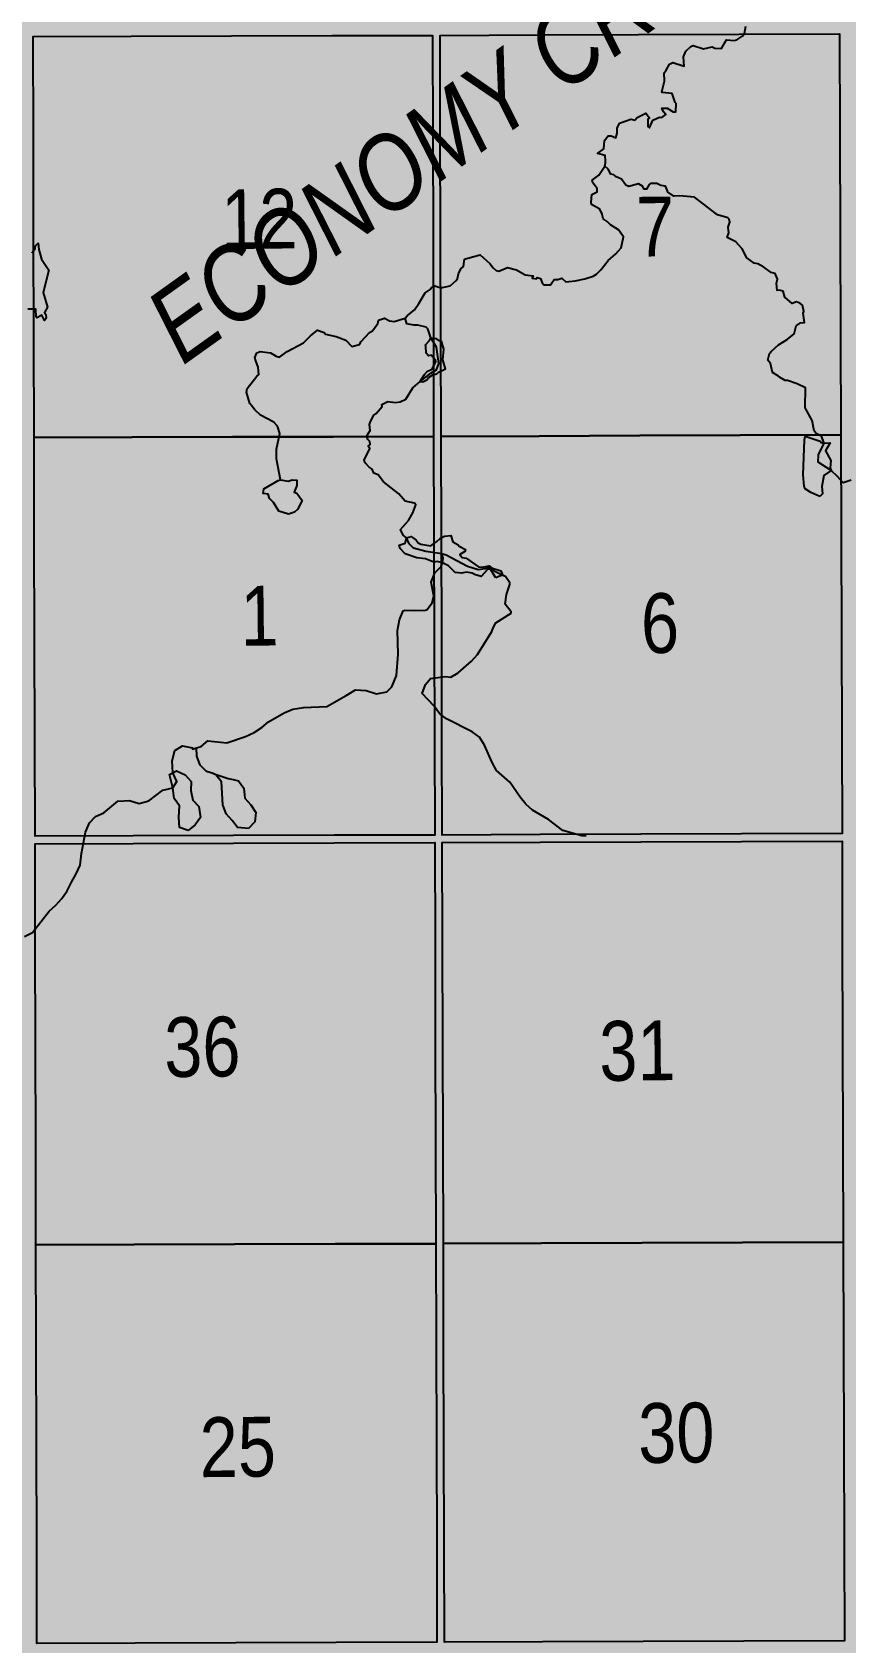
# Model space of a CAD drawing. Extents: x 399452 to 415540, y 6060435 to 6067869.
# Drawn here: x 410498.6 to 410607.1, y 6063301.9 to 6063516.7 of the extents above; entities that cross this region are included whole.
import ezdxf
from ezdxf.enums import TextEntityAlignment as Align

# ---------------------------------------------------------------- set-up
doc = ezdxf.new("R2010")
doc.units = 0
doc.header["$LTSCALE"] = 5
doc.linetypes.add('DASHED2', pattern=[9.525, 6.35, -3.175])
for name, color, linetype in [('Quarters', 8, 'Continuous'), ('RoadSeg', 57, 'DASHED2'), ('T-WATER', 160, 'Continuous'), ('T-WATER-T', 170, 'Continuous')]:
    doc.layers.add(name, color=color, linetype=linetype)
doc.layers.add('ROUTE-MAP-BACKGROUND-H', color=7, linetype='Continuous', true_color=0xf0ebff)
doc.styles.add('120', font='ARIALN.TTF', dxfattribs={"height": 13})
doc.styles.add('80LS', font='ARIALNI.TTF', dxfattribs={"height": 10})

msp = doc.modelspace()

# ---------------------------------------------------------------- hatches: boundary and pattern name
at = {"layer": 'ROUTE-MAP-BACKGROUND-H'}
h = msp.add_hatch(color=256, dxfattribs=at)
h.dxf.hatch_style = 1
h.paths.add_polyline_path([(410779.995, 6062481.762), (410779.995, 6063736.327), (409587.427, 6063736.085), (409587.427, 6062481.762)])

# ---------------------------------------------------------------- linework, layer by layer
at = {"layer": 'Quarters', "flags": 128}
for points in [[(410552.097, 6063462.819), (410538.69, 6063462.783), (410525.282, 6063462.747), (410511.874, 6063462.711), (410498.801, 6063462.675), (410498.769, 6063476.055), (410498.738, 6063489.434), (410498.706, 6063502.814), (410498.674, 6063516.193), (410511.743, 6063516.226), (410525.146, 6063516.26), (410538.549, 6063516.294), (410551.951, 6063516.328), (410551.988, 6063502.95), (410552.024, 6063489.573), (410552.061, 6063476.196)], [(410606.402, 6063463.026), (410592.993, 6063462.975), (410579.584, 6063462.924), (410566.175, 6063462.873), (410553.101, 6063462.823), (410553.064, 6063476.2), (410553.028, 6063489.577), (410552.991, 6063502.954), (410552.955, 6063516.331), (410566.025, 6063516.382), (410579.429, 6063516.433), (410592.833, 6063516.485), (410606.237, 6063516.537), (410606.278, 6063503.159), (410606.32, 6063489.782), (410606.361, 6063476.404)], [(410552.097, 6063462.819), (410552.134, 6063449.442), (410552.17, 6063436.065), (410552.207, 6063422.688), (410552.243, 6063409.645), (410538.83, 6063409.607), (410525.418, 6063409.568), (410512.006, 6063409.529), (410498.928, 6063409.492), (410498.896, 6063422.537), (410498.865, 6063435.916), (410498.833, 6063449.296), (410498.801, 6063462.675), (410511.874, 6063462.711), (410525.282, 6063462.747), (410538.69, 6063462.783)], [(410606.402, 6063463.026), (410606.444, 6063449.649), (410606.485, 6063436.271), (410606.526, 6063422.894), (410606.567, 6063409.851), (410593.153, 6063409.8), (410579.739, 6063409.749), (410566.326, 6063409.698), (410553.246, 6063409.649), (410553.21, 6063422.692), (410553.174, 6063436.069), (410553.137, 6063449.446), (410553.101, 6063462.823), (410566.175, 6063462.873), (410579.584, 6063462.924), (410592.993, 6063462.975)], [(410552.392, 6063355.128), (410538.975, 6063355.089), (410525.558, 6063355.051), (410512.14, 6063355.012), (410499.057, 6063354.975), (410499.026, 6063368.353), (410498.994, 6063381.732), (410498.962, 6063395.11), (410498.93, 6063408.488), (410512.008, 6063408.526), (410525.42, 6063408.565), (410538.833, 6063408.603), (410552.245, 6063408.642), (410552.282, 6063395.263), (410552.319, 6063381.885), (410552.355, 6063368.506)], [(410606.736, 6063355.333), (410593.317, 6063355.283), (410579.899, 6063355.232), (410566.48, 6063355.181), (410553.396, 6063355.131), (410553.359, 6063368.51), (410553.322, 6063381.889), (410553.285, 6063395.267), (410553.249, 6063408.646), (410566.328, 6063408.695), (410579.742, 6063408.746), (410593.156, 6063408.796), (410606.57, 6063408.847), (410606.611, 6063395.469), (410606.653, 6063382.09), (410606.694, 6063368.712)], [(410606.736, 6063355.333), (410606.778, 6063341.955), (410606.819, 6063328.577), (410606.861, 6063315.199), (410606.902, 6063302.155), (410593.479, 6063302.104), (410580.055, 6063302.053), (410566.631, 6063302.002), (410553.542, 6063301.953), (410553.506, 6063314.997), (410553.469, 6063328.375), (410553.432, 6063341.753), (410553.396, 6063355.131), (410566.48, 6063355.181), (410579.899, 6063355.232), (410593.317, 6063355.283)], [(410552.392, 6063355.128), (410552.429, 6063341.749), (410552.466, 6063328.371), (410552.503, 6063314.993), (410552.539, 6063301.949), (410539.116, 6063301.911), (410525.694, 6063301.872), (410512.272, 6063301.834), (410499.184, 6063301.796), (410499.153, 6063314.84), (410499.121, 6063328.218), (410499.089, 6063341.596), (410499.057, 6063354.975), (410512.14, 6063355.012), (410525.558, 6063355.051), (410538.975, 6063355.089)]]:
    msp.add_lwpolyline(points, close=True, dxfattribs=at)
at = {"layer": 'T-WATER'}
msp.add_line((410574.916, 6063498.873), (410575.007, 6063499.34), dxfattribs=at)
at = {"layer": 'T-WATER', "flags": 128}
for points in [[(410578.952, 6063505.001), (410579.255, 6063505.349), (410580.409, 6063505.94), (410580.872, 6063505.337), (410580.688, 6063505.132), (410580.677, 6063504.161), (410580.894, 6063503.996), (410581.336, 6063505.018), (410582.205, 6063505.42), (410582.547, 6063505.367), (410583.068, 6063505.758), (410582.739, 6063506.114), (410582.55, 6063506.632), (410583.238, 6063506.609), (410584.065, 6063506.111), (410584.39, 6063506.115), (410584.435, 6063507.239), (410584.323, 6063507.384), (410583.935, 6063508.562), (410582.588, 6063508.724), (410582.55, 6063508.792), (410582.886, 6063510.21), (410582.847, 6063511.35), (410583.086, 6063511.609), (410583.562, 6063512.504), (410584.015, 6063512.717), (410585.493, 6063512.215), (410585.406, 6063513.483), (410585.751, 6063514.198), (410586.425, 6063514.862), (410586.735, 6063514.988), (410588.102, 6063514.512), (410589.269, 6063514.776), (410589.593, 6063514.609), (410590.478, 6063514.564), (410591.158, 6063515.712), (410592.2, 6063515.662), (410592.552, 6063515.734), (410593.357, 6063516.253), (410593.55, 6063516.572), (410593.724, 6063517.57)], [(410575.007, 6063499.34), (410575.002, 6063499.598), (410574.989, 6063500.302), (410573.943, 6063500.549), (410574.802, 6063501.186), (410574.892, 6063502.305), (410575.358, 6063502.904), (410575.756, 6063502.922), (410576.402, 6063502.667), (410576.571, 6063503.291), (410576.56, 6063503.941), (410576.902, 6063504.619), (410578.4, 6063505.138), (410578.952, 6063505.001)], [(410548.316, 6063478.586), (410548.579, 6063478.925), (410549.546, 6063479.71), (410550.123, 6063480.568), (410550.966, 6063481.987), (410551.641, 6063482.429), (410551.802, 6063482.705), (410552.25, 6063482.895), (410553.057, 6063482.66), (410554.299, 6063482.918), (410555.12, 6063483.628), (410555.281, 6063483.883), (410555.429, 6063484.506), (410555.748, 6063485.176), (410556.092, 6063485.492), (410556.206, 6063486.473), (410557.277, 6063486.796), (410558.3, 6063487.034), (410559.609, 6063485.909), (410560.034, 6063485.315), (410560.43, 6063484.976), (410560.802, 6063484.863), (410561.958, 6063485.341), (410563.136, 6063485.068), (410564.291, 6063484.401), (410565.377, 6063484.228), (410565.262, 6063483.916), (410565.813, 6063483.853), (410565.917, 6063484.012), (410566.337, 6063483.871), (410566.56, 6063483.293), (410566.797, 6063483.037), (410567.671, 6063483.058), (410568.166, 6063483.775), (410568.654, 6063483.757), (410569.18, 6063483.932), (410569.736, 6063483.443), (410570.998, 6063483.561), (410572.247, 6063483.851), (410573.361, 6063484.218), (410573.832, 6063484.463), (410574.416, 6063485.058), (410575.362, 6063486.287), (410576.384, 6063487.192), (410577.112, 6063487.98), (410577.41, 6063489.454), (410576.771, 6063490.378), (410575.673, 6063491.07), (410575.26, 6063491.516), (410574.714, 6063491.862), (410574.577, 6063492.474), (410574.258, 6063493.12), (410573.163, 6063493.749), (410573.12, 6063494.083), (410573.205, 6063495.091), (410573.929, 6063495.438), (410573.905, 6063495.917), (410573.322, 6063496.648), (410573.263, 6063497.015), (410574.114, 6063497.673), (410574.916, 6063498.873)], [(410604.167, 6063461.933), (410603.818, 6063462.842), (410603.121, 6063463.234), (410602.835, 6063463.589), (410602.594, 6063464.965), (410601.665, 6063466.637), (410601.693, 6063469.297), (410600.588, 6063469.83), (410599.316, 6063470.28), (410599.001, 6063470.284), (410598.21, 6063470.719), (410598.114, 6063470.881), (410597.294, 6063471.353), (410597.03, 6063472.546), (410596.687, 6063472.976), (410596.876, 6063473.864), (410597.164, 6063474.215), (410598.11, 6063475.02), (410599.257, 6063475.749), (410600.181, 6063476.526), (410600.457, 6063477.584), (410601.011, 6063477.992), (410601.573, 6063478.028), (410601.397, 6063479.267), (410601.476, 6063479.48), (410601.298, 6063480.352), (410600.957, 6063480.586), (410600.5, 6063480.756), (410599.929, 6063480.535), (410598.951, 6063481.398), (410598.729, 6063482.208), (410598.206, 6063482.344), (410597.928, 6063482.276), (410597.83, 6063483.262), (410597.947, 6063483.82), (410597.637, 6063484.568), (410597.097, 6063484.711), (410596.138, 6063485.389), (410595.332, 6063485.867), (410594.847, 6063485.92), (410593.857, 6063486.635), (410593.239, 6063487.841), (410592.426, 6063488.801), (410591.241, 6063489.373), (410591.465, 6063489.993), (410591.387, 6063490.743), (410591.624, 6063491.418), (410591.517, 6063491.808), (410591.328, 6063491.986), (410589.939, 6063492.401), (410586.911, 6063494.724), (410585.437, 6063494.854), (410585.256, 6063494.94), (410584.137, 6063494.888), (410583.284, 6063495.454), (410583.309, 6063495.589), (410583.041, 6063496.188), (410582.4, 6063496.297), (410581.851, 6063496.567), (410581.023, 6063496.573), (410580.837, 6063496.436), (410580.489, 6063495.795), (410580.158, 6063495.799), (410579.946, 6063496.219), (410579.414, 6063496.541), (410578.132, 6063496.185), (410577.728, 6063496.337), (410577.146, 6063497.127), (410576.365, 6063497.498), (410576.117, 6063497.721), (410575.729, 6063497.821), (410575.372, 6063498.469), (410574.916, 6063498.873)], [(410498.491, 6063487.329), (410498.708, 6063487.589), (410498.961, 6063487.892), (410498.988, 6063488.254), (410499.352, 6063488.612), (410499.423, 6063487.753), (410499.781, 6063486.462), (410500.777, 6063484.993), (410500.004, 6063482.012), (410500.592, 6063480.05), (410500.209, 6063479.36), (410500.394, 6063479.108), (410500.397, 6063478.604), (410500.2, 6063478.267), (410500.2, 6063478.267), (410499.818, 6063479.019), (410499.17, 6063478.643), (410499.073, 6063478.795), (410499.018, 6063479.791), (410498.726, 6063479.795), (410497.965, 6063479.805)], [(410531.676, 6063457.024), (410531.15, 6063459.844), (410531.155, 6063461.134), (410531.571, 6063463.196), (410531.274, 6063464.18), (410530.763, 6063464.723), (410528.992, 6063465.669), (410528.23, 6063466.386), (410527.598, 6063467.193), (410527.158, 6063468.717), (410527.225, 6063469.218), (410528.532, 6063470.88), (410528.775, 6063471.079), (410528.714, 6063472.077), (410528.365, 6063472.904), (410528.264, 6063473.335), (410528.517, 6063473.989), (410528.96, 6063474.132), (410530.346, 6063473.98), (410531.089, 6063473.508), (410531.558, 6063473.4), (410532.557, 6063474.141), (410534.743, 6063475.289), (410535.68, 6063476.221), (410536.629, 6063476.993), (410537.478, 6063476.693), (410537.67, 6063476.458), (410539.09, 6063476.156), (410540.377, 6063475.676), (410541.189, 6063474.802), (410542.225, 6063475.099), (410542.438, 6063475.484), (410543.553, 6063476.671), (410543.948, 6063476.925), (410544.635, 6063477.909), (410544.755, 6063478.347), (410545.526, 6063478.619), (410546.192, 6063478.264), (410546.814, 6063478.17), (410548.316, 6063478.586)], [(410551.718, 6063475.963), (410551.343, 6063477.191), (410551.088, 6063477.401), (410549.996, 6063477.645), (410549.443, 6063477.645), (410548.507, 6063477.839), (410548.316, 6063478.586)], [(410550.246, 6063470.104), (410551.707, 6063471.268), (410552.497, 6063471.706), (410552.773, 6063472.554), (410552.474, 6063474.735), (410551.718, 6063475.963)], [(410548.491, 6063449.277), (410548.048, 6063449.671), (410547.685, 6063450.401), (410548.759, 6063451.591), (410549.337, 6063452.642), (410549.733, 6063453.71), (410549.554, 6063453.933), (410548.309, 6063454.199), (410547.477, 6063455.173), (410545.419, 6063456.747), (410544.692, 6063457.708), (410544.14, 6063457.907), (410543.914, 6063458.457), (410543.496, 6063458.728), (410542.985, 6063459.317), (410542.852, 6063459.665), (410543.584, 6063461.206), (410543.388, 6063461.531), (410543.651, 6063461.76), (410543.583, 6063462.156), (410543.311, 6063462.392), (410543.186, 6063462.899), (410543.634, 6063463.605), (410543.548, 6063464.415), (410543.67, 6063464.833), (410544.131, 6063465.639), (410544.411, 6063465.862), (410545.225, 6063466.794), (410545.194, 6063467.086), (410545.979, 6063467.501), (410546.983, 6063467.367), (410547.639, 6063467.453), (410548.38, 6063467.807), (410549.338, 6063469.307), (410550.246, 6063470.104)], [(410605.119, 6063458.289), (410603.37, 6063459.369), (410603.433, 6063460.38), (410604.167, 6063461.933)], [(410607.794, 6063457.008), (410606.723, 6063456.635), (410605.986, 6063457.491), (410605.119, 6063458.289)], [(410553.203, 6063447.158), (410551.05, 6063447.449), (410549.399, 6063447.919), (410548.84, 6063448.496), (410548.491, 6063449.277)], [(410520.487, 6063421.272), (410521.079, 6063421.446), (410521.978, 6063422.206), (410524.529, 6063421.936), (410527.017, 6063422.786), (410528.141, 6063423.339), (410529.18, 6063423.988), (410530.062, 6063424.758), (410532.174, 6063425.954), (410533.33, 6063426.456), (410534.748, 6063426.648), (410537.852, 6063426.807), (410540.434, 6063428.241), (410541.682, 6063429.015), (410543.116, 6063428.914), (410544.474, 6063428.489), (410545.862, 6063428.741), (410546.51, 6063429.422), (410547.141, 6063430.916), (410547.354, 6063433.773), (410547.262, 6063436.928), (410547.532, 6063438.369), (410548.014, 6063439.539), (410548.246, 6063439.643), (410549.562, 6063439.583), (410550.991, 6063439.623), (410551.173, 6063439.707), (410551.918, 6063440.634), (410552.113, 6063441.553), (410551.756, 6063443.361), (410552.262, 6063444.636), (410553.115, 6063445.458), (410553.293, 6063445.942)], [(410561.349, 6063444.258), (410560.366, 6063444.744), (410559.596, 6063445.317), (410559.302, 6063445.31), (410558.968, 6063445.177), (410558.045, 6063445.031), (410556.605, 6063445.463), (410553.753, 6063447.002), (410553.203, 6063447.158)], [(410553.293, 6063445.942), (410553.383, 6063446.573), (410553.203, 6063447.158)], [(410560.024, 6063437.274), (410560.399, 6063437.953), (410562.447, 6063439.264), (410562.451, 6063439.407), (410561.633, 6063440.463), (410561.828, 6063441.751), (410562.269, 6063443.087), (410562.25, 6063443.29), (410561.684, 6063444.148), (410561.349, 6063444.258)], [(410553.638, 6063430.789), (410554.377, 6063430.699), (410555.367, 6063431.274), (410557.132, 6063432.861), (410557.93, 6063433.75), (410559.842, 6063436.777), (410560.024, 6063437.274)], [(410572.443, 6063409.476), (410571.853, 6063409.525), (410569.348, 6063410.267), (410567.428, 6063411.72), (410565.271, 6063412.981), (410564.389, 6063413.77), (410563.618, 6063414.694), (410562.279, 6063416.698), (410560.496, 6063418.263), (410559.891, 6063419.307), (410558.876, 6063421.64), (410558.236, 6063422.706), (410557.246, 6063423.425), (410553.822, 6063425.129), (410552.89, 6063425.845), (410552.186, 6063426.821), (410550.564, 6063428.537), (410550.991, 6063429.745), (410551.684, 6063430.537), (410553.638, 6063430.789)], [(410517.308, 6063417.958), (410517.217, 6063419.566), (410517.564, 6063420.94), (410518.595, 6063421.554), (410519.932, 6063421.257), (410519.935, 6063421.109), (410520.487, 6063421.272)], [(410522.676, 6063417.854), (410521.788, 6063418.12), (410520.956, 6063418.967), (410520.516, 6063420.188), (410520.487, 6063421.272)], [(410517.291, 6063415.93), (410517.863, 6063416.804), (410517.308, 6063417.958)], [(410497.514, 6063396.099), (410498.583, 6063396.66), (410500.814, 6063399.504), (410501.699, 6063400.296), (410502.516, 6063401.191), (410503.233, 6063402.213), (410503.796, 6063403.375), (410504.43, 6063404.451), (410504.936, 6063405.631), (410505.12, 6063407.196), (410505.675, 6063410.032), (410506.186, 6063411.263), (410506.998, 6063412.122), (410508.128, 6063412.626), (410509.962, 6063414.156), (410511.517, 6063414.241), (410512.824, 6063413.831), (410514.092, 6063414.208), (410515.96, 6063415.632), (410517.291, 6063415.93)]]:
    msp.add_lwpolyline(points, dxfattribs=at)
for points in [[(410550.638, 6063470.044), (410550.246, 6063470.104), (410550.871, 6063471.094), (410551.278, 6063471.51), (410551.882, 6063471.804), (410552.037, 6063472.107), (410552.374, 6063472.762), (410552.368, 6063473.009), (410552.034, 6063473.374), (410551.769, 6063473.662), (410551.409, 6063473.576), (410551.094, 6063473.916), (410551.051, 6063474.868), (410550.977, 6063475), (410551.564, 6063475.627), (410551.718, 6063475.963), (410552.027, 6063475.931), (410552.396, 6063475.893), (410552.715, 6063475.644), (410553.031, 6063475.572), (410553.112, 6063475.553), (410553.423, 6063474.481), (410553.294, 6063473.043), (410553.637, 6063471.83), (410553.594, 6063471.746), (410553.043, 6063471.485), (410552.679, 6063471.313), (410552.483, 6063471.111), (410552.04, 6063471.005), (410551.944, 6063470.982), (410551.33, 6063470.596), (410551.181, 6063470.339), (410550.638, 6063470.044)], [(410603.616, 6063454.826), (410602.428, 6063455.332), (410601.655, 6063455.812), (410601.539, 6063456.17), (410601.404, 6063457.69), (410601.576, 6063462.366), (410601.67, 6063462.862), (410603.646, 6063462.181), (410603.724, 6063462.014), (410604.167, 6063461.933), (410604.985, 6063461.985), (410604.366, 6063460.917), (410605.063, 6063459.604), (410604.988, 6063458.619), (410605.119, 6063458.289), (410604.122, 6063457.625), (410603.897, 6063456.153), (410603.945, 6063455.148), (410603.616, 6063454.826)], [(410532.739, 6063452.455), (410531.44, 6063452.852), (410530.736, 6063454.015), (410530.219, 6063454.548), (410530.043, 6063455.098), (410529.356, 6063455.209), (410529.459, 6063455.821), (410531.345, 6063456.95), (410531.676, 6063457.024), (410532.705, 6063456.856), (410533.208, 6063457.049), (410533.862, 6063456.998), (410533.849, 6063456.261), (410533.476, 6063455.4), (410533.835, 6063455.267), (410534.548, 6063454.285), (410533.932, 6063453.092), (410533.536, 6063452.713), (410532.739, 6063452.455)], [(410560.388, 6063443.94), (410559.655, 6063445.159), (410559.266, 6063445.063), (410558.434, 6063444.14), (410557.563, 6063444.412), (410557.252, 6063444.601), (410556.419, 6063444.73), (410555.842, 6063444.572), (410554.974, 6063444.687), (410554.083, 6063445.546), (410553.293, 6063445.942), (410553.112, 6063445.986), (410552.562, 6063446.123), (410552.141, 6063446.044), (410552.108, 6063446.057), (410551.035, 6063446.482), (410549.862, 6063446.644), (410548.29, 6063447.179), (410547.619, 6063447.861), (410547.505, 6063448.306), (410548.293, 6063448.564), (410548.491, 6063449.277), (410549.121, 6063449.45), (410549.788, 6063448.998), (410550.026, 6063448.608), (410550.403, 6063448.43), (410551.712, 6063448.223), (410552.102, 6063448.492), (410552.528, 6063448.787), (410552.981, 6063449.216), (410553.103, 6063449.278), (410553.558, 6063449.51), (410554.41, 6063449.604), (410554.649, 6063448.759), (410555.381, 6063448.368), (410555.518, 6063448.176), (410556.349, 6063447.718), (410556.239, 6063447.454), (410555.59, 6063447.05), (410555.892, 6063446.681), (410556.422, 6063446.579), (410558.077, 6063445.443), (410558.564, 6063445.369), (410559.498, 6063445.572), (410559.818, 6063445.3), (410561.055, 6063444.883), (410561.349, 6063444.258), (410561.018, 6063444.209), (410560.388, 6063443.94)], [(410519.356, 6063410.264), (410518.183, 6063410.662), (410518.09, 6063412.035), (410518.183, 6063413.528), (410517.484, 6063414.5), (410517.291, 6063415.93), (410516.876, 6063417.728), (410517.308, 6063417.958), (410517.812, 6063418.226), (410518.975, 6063417.675), (410519.772, 6063416.784), (410519.721, 6063415.589), (410519.967, 6063414.296), (410520.777, 6063413.436), (410521, 6063411.996), (410520.299, 6063411.006), (410519.356, 6063410.264)], [(410527.401, 6063410.537), (410525.94, 6063410.646), (410525.384, 6063411.379), (410525.221, 6063411.594), (410524.423, 6063412.469), (410523.965, 6063413.667), (410523.796, 6063416.747), (410523.033, 6063417.659), (410522.676, 6063417.854), (410524.703, 6063417.207), (410525.368, 6063417.037), (410526.07, 6063416.858), (410526.783, 6063415.911), (410526.93, 6063414.558), (410527.735, 6063413.674), (410528.385, 6063412.664), (410528.231, 6063411.388), (410527.401, 6063410.537)]]:
    msp.add_lwpolyline(points, close=True, dxfattribs=at)

# ---------------------------------------------------------------- texts
at = {"layer": 'RoadSeg', "style": '120'}
for s, height, p in [('12', 7.9745, (410523.809, 6063487.798)), ('7', 7.974, (410579.149, 6063486.803)), ('1', 7.974, (410526.375, 6063434.885)), ('6', 7.974, (410579.798, 6063433.9)), ('36', 7.9745, (410516.214, 6063377.349)), ('31', 7.9745, (410574.238, 6063376.838)), ('30', 7.9745, (410579.426, 6063325.856)), ('25', 7.9745, (410520.947, 6063323.969))]:
    msp.add_text(s, height=height, rotation=0.67212, dxfattribs=at).set_placement(p)
at = {"layer": 'T-WATER-T', "style": '80LS'}
msp.add_text('ECONOMY CREEK', height=9.9748, rotation=35.53972, dxfattribs=at).set_placement((410559.946, 6063501.738), align=Align.CENTER)

doc.saveas('drawing.dxf')
